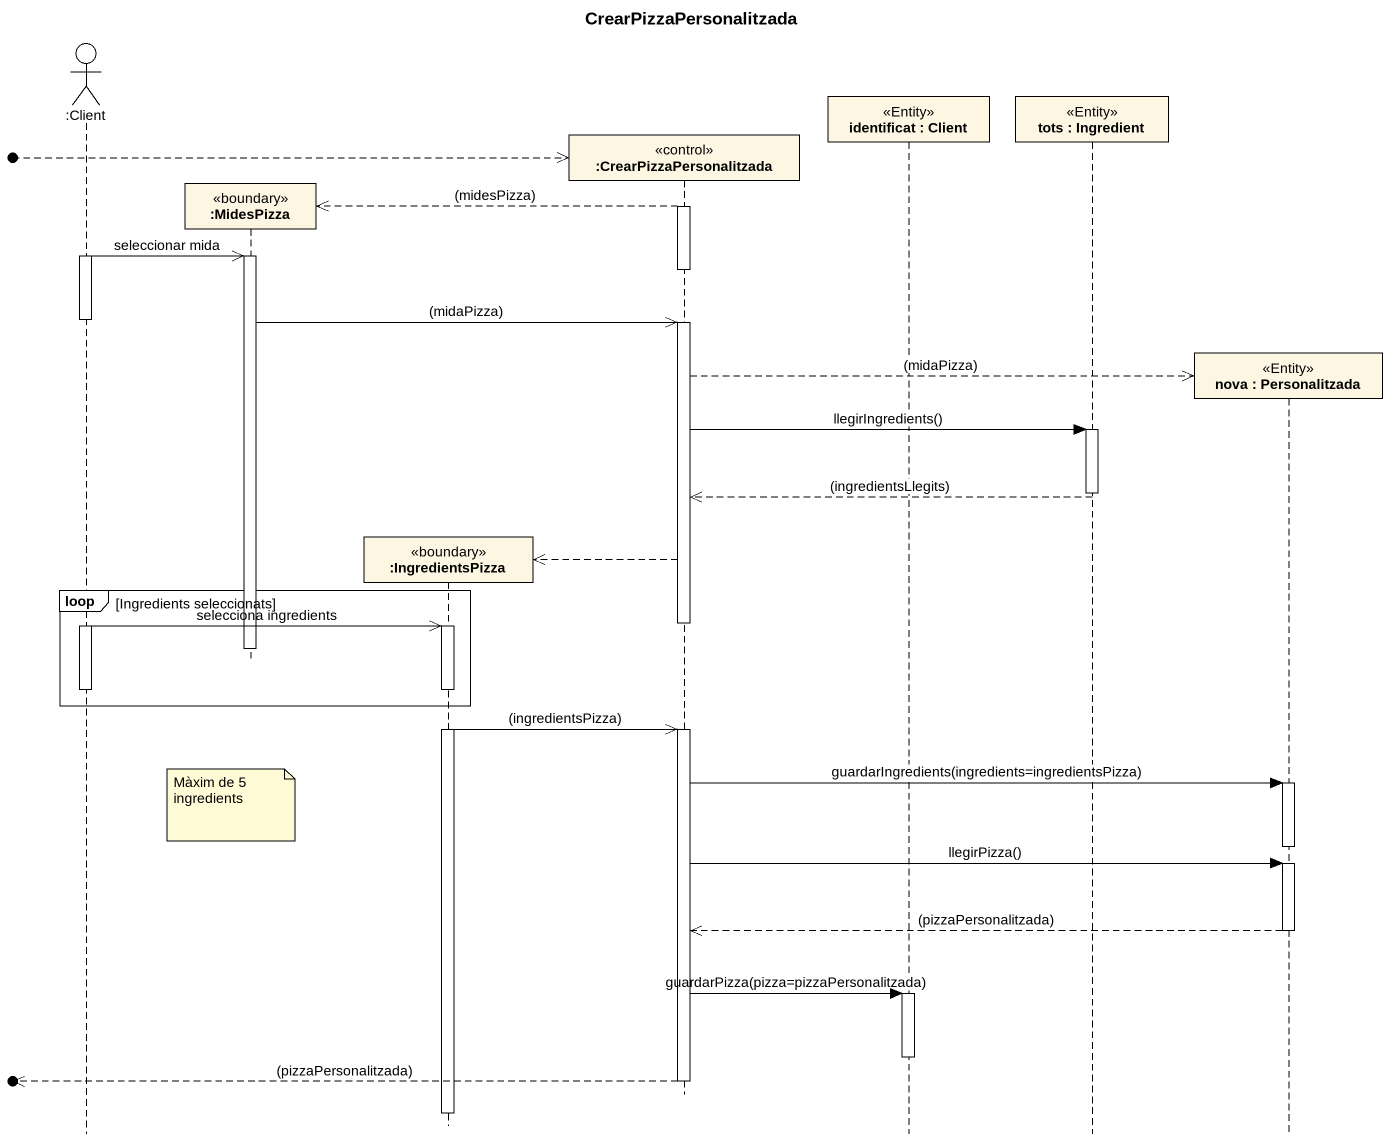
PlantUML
@startuml
title CrearPizzaPersonalitzada
hide footbox
actor ":Client" as Client
participant ":MidesPizza" as MidesPizza <<boundary>>
participant ":IngredientsPizza" as IngredientsPizza <<boundary>>
participant ":CrearPizzaPersonalitzada" as CrearPizzaPersonalitzada <<control>>
participant "identificat : Client" as identificat <<Entity>>
participant "tots : Ingredient" as tots <<Entity>>
participant "nova : Personalitzada" as nova <<Entity>>

[o-->> CrearPizzaPersonalitzada
activate CrearPizzaPersonalitzada
CrearPizzaPersonalitzada -->> MidesPizza ** : (midesPizza)
activate Client
Client ->> MidesPizza : seleccionar mida
activate MidesPizza
deactivate CrearPizzaPersonalitzada
deactivate Client
MidesPizza ->> CrearPizzaPersonalitzada : (midaPizza)
activate CrearPizzaPersonalitzada
CrearPizzaPersonalitzada -->> nova ** : (midaPizza)
CrearPizzaPersonalitzada -> tots : llegirIngredients()
activate tots
deactivate tots
tots -->> CrearPizzaPersonalitzada : (ingredientsLlegits)
CrearPizzaPersonalitzada -->> IngredientsPizza **
loop Ingredients seleccionats
  deactivate CrearPizzaPersonalitzada
  activate Client
  Client ->> IngredientsPizza : selecciona ingredients
  activate IngredientsPizza
  deactivate MidesPizza
  deactivate Client
end
IngredientsPizza ->> CrearPizzaPersonalitzada : (ingredientsPizza)
activate CrearPizzaPersonalitzada
CrearPizzaPersonalitzada -> nova : guardarIngredients(ingredients=ingredientsPizza)
activate nova
note over MidesPizza : Màxim de 5 ingredients
deactivate nova
CrearPizzaPersonalitzada -> nova : llegirPizza()
activate nova
nova -->> CrearPizzaPersonalitzada : (pizzaPersonalitzada)
deactivate nova
CrearPizzaPersonalitzada -> identificat : guardarPizza(pizza=pizzaPersonalitzada)
activate identificat
deactivate identificat
[o<<-- CrearPizzaPersonalitzada : (pizzaPersonalitzada)
deactivate CrearPizzaPersonalitzada
deactivate IngredientsPizza
@enduml
